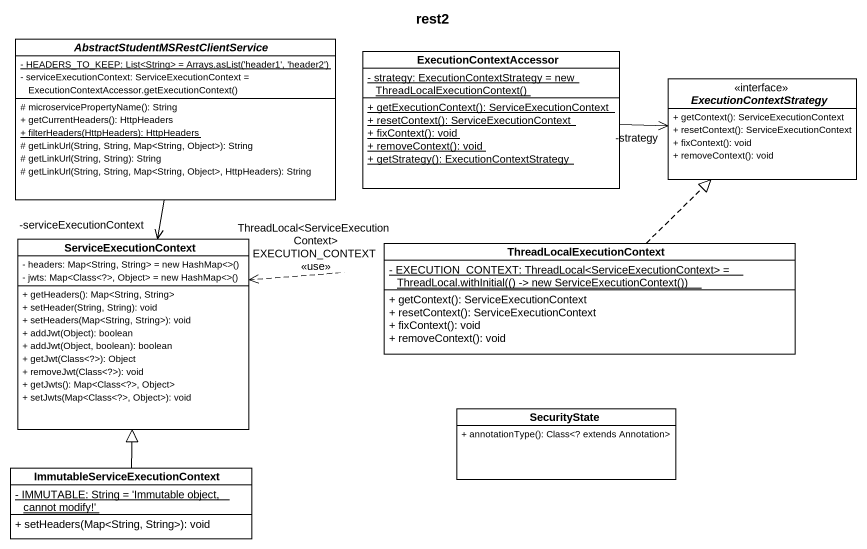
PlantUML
@startuml
title rest2
hide circle
hide empty members
skinparam classAttributeIconSize 0
abstract class "AbstractStudentMSRestClientService" as AbstractStudentMSRestClientS {
  {static} {field} - HEADERS_TO_KEEP: List<String> = Arrays.asList('header1', 'header2')
  {field} - serviceExecutionContext: ServiceExecutionContext = ExecutionContextAccessor.getExecutionContext()
  # microservicePropertyName(): String
  + getCurrentHeaders(): HttpHeaders
  {static} + filterHeaders(HttpHeaders): HttpHeaders
  # getLinkUrl(String, String, Map<String, Object>): String
  # getLinkUrl(String, String): String
  # getLinkUrl(String, String, Map<String, Object>, HttpHeaders): String
}
class ExecutionContextAccessor {
  {static} {field} - strategy: ExecutionContextStrategy = new ThreadLocalExecutionContext()
  {static} + getExecutionContext(): ServiceExecutionContext
  {static} + resetContext(): ServiceExecutionContext
  {static} + fixContext(): void
  {static} + removeContext(): void
  {static} + getStrategy(): ExecutionContextStrategy
}
interface ExecutionContextStrategy {
  + getContext(): ServiceExecutionContext
  + resetContext(): ServiceExecutionContext
  + fixContext(): void
  + removeContext(): void
}
class ServiceExecutionContext {
  {field} - headers: Map<String, String> = new HashMap<>()
  {field} - jwts: Map<Class<?>, Object> = new HashMap<>()
  + getHeaders(): Map<String, String>
  + setHeader(String, String): void
  + setHeaders(Map<String, String>): void
  + addJwt(Object): boolean
  + addJwt(Object, boolean): boolean
  + getJwt(Class<?>): Object
  + removeJwt(Class<?>): void
  + getJwts(): Map<Class<?>, Object>
  + setJwts(Map<Class<?>, Object>): void
}
class ThreadLocalExecutionContext {
  {static} {field} - EXECUTION_CONTEXT: ThreadLocal<ServiceExecutionContext> = ThreadLocal.withInitial(() -> new ServiceExecutionContext())
  + getContext(): ServiceExecutionContext
  + resetContext(): ServiceExecutionContext
  + fixContext(): void
  + removeContext(): void
}
class SecurityState {
  + annotationType(): Class<? extends Annotation>
}
class "ImmutableServiceExecutionContext" as ImmutableServiceExecutionCon {
  {static} - IMMUTABLE: String = 'Immutable object, cannot modify!'
  + setHeaders(Map<String, String>): void
}
AbstractStudentMSRestClientS --> "-serviceExecutionContext" ServiceExecutionContext
ExecutionContextAccessor -right-> "-strategy" ExecutionContextStrategy
ThreadLocalExecutionContext .up.|> ExecutionContextStrategy
ThreadLocalExecutionContext .left.> ServiceExecutionContext : ThreadLocal<ServiceExecutionContext> EXECUTION_CONTEXT\n<<use>>
ImmutableServiceExecutionCon -up-|> ServiceExecutionContext
@enduml
